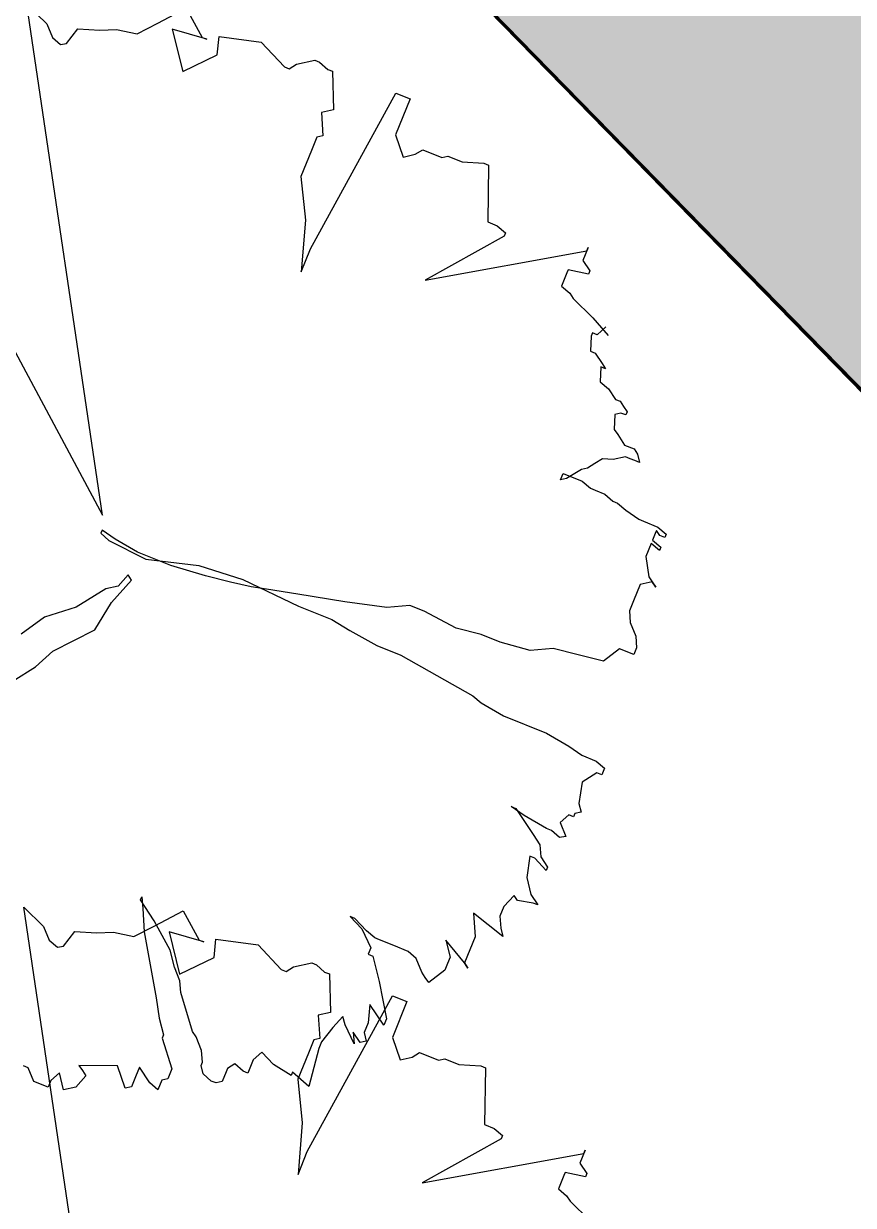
# Model space of a CAD drawing. Header units: millimetres. Extents: x 111 to 1506, y 14 to 566.
# Drawn here: x 240.137 to 241.536, y 169.252 to 171.244 of the extents above; entities that cross this region are included whole.
import ezdxf

# ---------------------------------------------------------------- set-up
doc = ezdxf.new("R2010")
doc.units = ezdxf.units.MM
doc.linetypes.add('ACAD_ISO04W100', pattern=[30, 24, -3, 0, -3])
doc.layers.add('fer', color=8, linetype='Continuous')
doc.layers.add('G', color=254, linetype='Continuous', lineweight=5)

# ---------------------------------------------------------------- blocks, each defined once
blk = doc.blocks.new('tr')
at = {"layer": 'fer', "color": 97}
for p, q in [((1378.7648, 206.7174), (1378.7707, 206.7347)), ((1378.7648, 206.7174), (1378.7707, 206.7347)), ((1378.7707, 206.7347), (1378.7827, 206.7347)), ((1378.7707, 206.7347), (1378.7707, 206.7347)), ((1378.7707, 206.7347), (1378.7827, 206.7347)), ((1378.7707, 206.7347), (1378.7707, 206.7347)), ((1378.7827, 206.7347), (1378.7827, 206.7261)), ((1378.7827, 206.7347), (1378.7827, 206.7261)), ((1378.7827, 206.7261), (1378.8065, 206.7087)), ((1378.7827, 206.7261), (1378.7827, 206.7261)), ((1378.7827, 206.7261), (1378.8065, 206.7087)), ((1378.7827, 206.7261), (1378.7827, 206.7261)), ((1378.8422, 206.7174), (1378.8541, 206.7261)), ((1378.8422, 206.7174), (1378.8541, 206.7261)), ((1378.8541, 206.7261), (1378.86, 206.7174)), ((1378.8541, 206.7261), (1378.8541, 206.7261)), ((1378.8541, 206.7261), (1378.86, 206.7174)), ((1378.8541, 206.7261), (1378.8541, 206.7261)), ((1378.5446, 206.7001), (1378.5625, 206.7087)), ((1378.5446, 206.7001), (1378.5625, 206.7087)), ((1378.5625, 206.7087), (1378.5744, 206.7087)), ((1378.5625, 206.7087), (1378.5625, 206.7087)), ((1378.5625, 206.7087), (1378.5744, 206.7087)), ((1378.5625, 206.7087), (1378.5625, 206.7087)), ((1378.5744, 206.7087), (1378.5744, 206.6827)), ((1378.5744, 206.7087), (1378.5744, 206.7087)), ((1378.5744, 206.7087), (1378.5744, 206.6827)), ((1378.5744, 206.7087), (1378.5744, 206.7087)), ((1378.7648, 206.6914), (1378.7648, 206.7174)), ((1378.7648, 206.6914), (1378.7648, 206.7174)), ((1378.8065, 206.7087), (1378.8422, 206.7174)), ((1378.8065, 206.7087), (1378.8422, 206.7174)), ((1378.86, 206.7174), (1378.866, 206.7174)), ((1378.86, 206.7174), (1378.866, 206.7174)), ((1378.866, 206.7174), (1378.866, 206.7087)), ((1378.866, 206.7174), (1378.866, 206.7087)), ((1378.866, 206.7087), (1378.8838, 206.7001)), ((1378.866, 206.7087), (1378.8838, 206.7001)), ((1378.8838, 206.7001), (1378.9017, 206.7174)), ((1378.8838, 206.7001), (1378.9017, 206.7174)), ((1378.9017, 206.7174), (1378.9076, 206.7087)), ((1378.9017, 206.7174), (1378.9076, 206.7087)), ((1378.9076, 206.7087), (1378.9017, 206.6914)), ((1378.9076, 206.7087), (1378.9017, 206.6914)), ((1378.9493, 206.6914), (1378.9612, 206.7087)), ((1378.9493, 206.6914), (1378.9612, 206.7087)), ((1378.9671, 206.7087), (1378.9552, 206.6827)), ((1378.9671, 206.7087), (1378.9552, 206.6827)), ((1378.9612, 206.7087), (1378.9671, 206.7087)), ((1378.9612, 206.7087), (1378.9671, 206.7087)), ((1379.0147, 206.7001), (1379.0266, 206.7174)), ((1379.0147, 206.7001), (1379.0266, 206.7174)), ((1379.0266, 206.7174), (1379.0266, 206.7087)), ((1379.0266, 206.7174), (1379.0266, 206.7087)), ((1379.0266, 206.7087), (1379.0326, 206.6827)), ((1379.0266, 206.7087), (1379.0326, 206.6827)), ((1378.3601, 206.6654), (1378.3661, 206.6827)), ((1378.3601, 206.6654), (1378.3661, 206.6827)), ((1378.3661, 206.6827), (1378.372, 206.6827)), ((1378.3661, 206.6827), (1378.372, 206.6827)), ((1378.372, 206.6827), (1378.372, 206.6741)), ((1378.372, 206.6827), (1378.372, 206.6741)), ((1378.3839, 206.6654), (1378.3899, 206.6827)), ((1378.3839, 206.6654), (1378.3899, 206.6827)), ((1378.3958, 206.6827), (1378.3899, 206.6654)), ((1378.3899, 206.6827), (1378.3958, 206.6827)), ((1378.3958, 206.6827), (1378.3899, 206.6654)), ((1378.3899, 206.6827), (1378.3958, 206.6827)), ((1378.4137, 206.6654), (1378.4434, 206.6827)), ((1378.4137, 206.6654), (1378.4434, 206.6827)), ((1378.4434, 206.6827), (1378.4494, 206.6914)), ((1378.4434, 206.6827), (1378.4494, 206.6914)), ((1378.4553, 206.7001), (1378.4494, 206.6914)), ((1378.4494, 206.6914), (1378.4553, 206.7001)), ((1378.4553, 206.7001), (1378.4494, 206.6914)), ((1378.4494, 206.6914), (1378.4553, 206.7001)), ((1378.4494, 206.6914), (1378.4613, 206.6741)), ((1378.4494, 206.6914), (1378.4613, 206.6741)), ((1378.5089, 206.6741), (1378.5268, 206.6827)), ((1378.5089, 206.6741), (1378.5268, 206.6827)), ((1378.5268, 206.6827), (1378.5446, 206.7001)), ((1378.5268, 206.6827), (1378.5446, 206.7001)), ((1378.5446, 206.7001), (1378.5446, 206.7001)), ((1378.5446, 206.7001), (1378.5446, 206.7001)), ((1378.5744, 206.6827), (1378.6041, 206.6654)), ((1378.5744, 206.6827), (1378.6041, 206.6654)), ((1378.7588, 206.6654), (1378.7648, 206.6914)), ((1378.7588, 206.6654), (1378.7648, 206.6914)), ((1378.9017, 206.6827), (1378.8957, 206.6394)), ((1378.9017, 206.6827), (1378.8957, 206.6394)), ((1378.9017, 206.6914), (1378.9017, 206.6827)), ((1378.9017, 206.6914), (1378.9017, 206.6827)), ((1378.9195, 206.6654), (1378.9314, 206.6827)), ((1378.9195, 206.6654), (1378.9314, 206.6827)), ((1378.9314, 206.6827), (1378.9493, 206.6914)), ((1378.9314, 206.6827), (1378.9493, 206.6914)), ((1378.9552, 206.6741), (1378.9909, 206.6827)), ((1378.9552, 206.6827), (1378.9552, 206.6741)), ((1378.9552, 206.6741), (1378.9909, 206.6827)), ((1378.9552, 206.6827), (1378.9552, 206.6741)), ((1378.9909, 206.6827), (1379.0147, 206.7001)), ((1378.9909, 206.6827), (1379.0147, 206.7001)), ((1379.0326, 206.6827), (1379.0266, 206.6741)), ((1379.0326, 206.6827), (1379.0266, 206.6741)), ((1379.0981, 206.6827), (1379.0802, 206.6221)), ((1379.0981, 206.6827), (1379.0802, 206.6221)), ((1379.0862, 206.6741), (1379.0981, 206.6827)), ((1379.0862, 206.6741), (1379.0981, 206.6827)), ((1378.3601, 206.6394), (1378.3601, 206.6654)), ((1378.3601, 206.6394), (1378.3601, 206.6654)), ((1378.372, 206.6741), (1378.3661, 206.6654)), ((1378.372, 206.6741), (1378.3661, 206.6654)), ((1378.3661, 206.6654), (1378.372, 206.6654)), ((1378.3661, 206.6654), (1378.372, 206.6654)), ((1378.372, 206.6654), (1378.3839, 206.6654)), ((1378.372, 206.6654), (1378.3839, 206.6654)), ((1378.3899, 206.6654), (1378.4137, 206.6654)), ((1378.3899, 206.6654), (1378.4137, 206.6654)), ((1378.4613, 206.6741), (1378.491, 206.6741)), ((1378.4613, 206.6741), (1378.491, 206.6741)), ((1378.491, 206.6741), (1378.5089, 206.6741)), ((1378.491, 206.6741), (1378.5089, 206.6741)), ((1378.6041, 206.6654), (1378.6101, 206.6221)), ((1378.6041, 206.6654), (1378.6101, 206.6221)), ((1378.7529, 206.6221), (1378.7588, 206.6654)), ((1378.7529, 206.6221), (1378.7588, 206.6654)), ((1378.8898, 206.6221), (1378.9195, 206.6654)), ((1378.8898, 206.6221), (1378.9195, 206.6654)), ((1379.0266, 206.6741), (1379.0505, 206.6654)), ((1379.0266, 206.6741), (1379.0505, 206.6654)), ((1379.0505, 206.6654), (1379.0683, 206.6654)), ((1379.0505, 206.6654), (1379.0683, 206.6654)), ((1379.0683, 206.6654), (1379.0862, 206.6741)), ((1379.0683, 206.6654), (1379.0862, 206.6741)), ((1379.1695, 206.6481), (1379.1635, 206.6394)), ((1379.1635, 206.6394), (1379.1695, 206.6481)), ((1379.1695, 206.6481), (1379.1635, 206.6394)), ((1379.1635, 206.6394), (1379.1695, 206.6481)), ((1378.3542, 206.6047), (1378.3601, 206.6307)), ((1378.3542, 206.6047), (1378.3601, 206.6307)), ((1378.3601, 206.6307), (1378.3601, 206.6394)), ((1378.3601, 206.6307), (1378.3601, 206.6394)), ((1378.6101, 206.6221), (1378.616, 206.5788)), ((1378.6101, 206.6221), (1378.616, 206.5788)), ((1378.7529, 206.5441), (1378.7529, 206.6221)), ((1378.7529, 206.5441), (1378.7529, 206.6221)), ((1378.8957, 206.6394), (1378.8898, 206.6134)), ((1378.8957, 206.6394), (1378.8898, 206.6134)), ((1378.8898, 206.6134), (1378.8898, 206.6221)), ((1378.8898, 206.6134), (1378.8898, 206.6221)), ((1379.0802, 206.6221), (1379.1159, 206.6394)), ((1379.0802, 206.6221), (1379.1159, 206.6394)), ((1379.1159, 206.6394), (1379.1635, 206.6394)), ((1379.1159, 206.6394), (1379.1635, 206.6394)), ((1379.1635, 206.6394), (1379.1397, 206.5961)), ((1379.1635, 206.6394), (1379.1397, 206.5961)), ((1378.3482, 206.5874), (1378.3542, 206.6047)), ((1378.3482, 206.5874), (1378.3542, 206.6047)), ((1379.1397, 206.5961), (1379.1635, 206.6134)), ((1379.1397, 206.5961), (1379.1635, 206.6134)), ((1379.1635, 206.6134), (1379.1754, 206.6134)), ((1379.1635, 206.6134), (1379.1754, 206.6134)), ((1379.1754, 206.6134), (1379.1873, 206.6134)), ((1379.1754, 206.6134), (1379.1873, 206.6134)), ((1379.1873, 206.6134), (1379.2171, 206.5961)), ((1379.1873, 206.6134), (1379.2171, 206.5961)), ((1378.253, 206.5788), (1378.259, 206.5874)), ((1378.253, 206.5788), (1378.259, 206.5874)), ((1378.259, 206.5874), (1378.2709, 206.5961)), ((1378.259, 206.5874), (1378.2709, 206.5961)), ((1378.259, 206.5874), (1378.259, 206.5874)), ((1378.259, 206.5874), (1378.259, 206.5874)), ((1378.2709, 206.5961), (1378.2709, 206.5874)), ((1378.2709, 206.5961), (1378.2709, 206.5874)), ((1378.2709, 206.5874), (1378.2709, 206.5788)), ((1378.2709, 206.5874), (1378.2709, 206.5788)), ((1378.3482, 206.5788), (1378.3482, 206.5874)), ((1378.3482, 206.5788), (1378.3482, 206.5874)), ((1379.2111, 206.5874), (1379.2052, 206.5788)), ((1379.2111, 206.5874), (1379.2052, 206.5788)), ((1379.2171, 206.5961), (1379.2111, 206.5874)), ((1379.2171, 206.5961), (1379.2111, 206.5874)), ((1378.253, 206.5614), (1378.253, 206.5788)), ((1378.253, 206.5614), (1378.253, 206.5788)), ((1378.2709, 206.5788), (1378.2709, 206.5701)), ((1378.2709, 206.5788), (1378.2709, 206.5788)), ((1378.2709, 206.5788), (1378.2709, 206.5701)), ((1378.2709, 206.5788), (1378.2709, 206.5788)), ((1378.2709, 206.5701), (1378.2828, 206.5528)), ((1378.2709, 206.5701), (1378.2828, 206.5528)), ((1378.3423, 206.5614), (1378.3482, 206.5788)), ((1378.3423, 206.5614), (1378.3482, 206.5788)), ((1378.616, 206.5788), (1378.6339, 206.5441)), ((1378.616, 206.5788), (1378.6339, 206.5441)), ((1379.2052, 206.5788), (1379.1873, 206.5614)), ((1379.2052, 206.5788), (1379.1873, 206.5614)), ((1378.1935, 206.5354), (1378.1994, 206.5441)), ((1378.1935, 206.5354), (1378.1994, 206.5441)), ((1378.1994, 206.5441), (1378.2054, 206.5441)), ((1378.1994, 206.5441), (1378.2054, 206.5441)), ((1378.2054, 206.5441), (1378.2054, 206.5354)), ((1378.2054, 206.5441), (1378.2054, 206.5441)), ((1378.2054, 206.5441), (1378.2054, 206.5354)), ((1378.2054, 206.5441), (1378.2054, 206.5441)), ((1378.2351, 206.5354), (1378.2411, 206.5441)), ((1378.2351, 206.5354), (1378.2411, 206.5441)), ((1378.2411, 206.5441), (1378.2471, 206.5528)), ((1378.2411, 206.5441), (1378.2471, 206.5528)), ((1378.2471, 206.5528), (1378.253, 206.5614)), ((1378.2471, 206.5528), (1378.253, 206.5614)), ((1378.2828, 206.5528), (1378.2887, 206.5354)), ((1378.2828, 206.5528), (1378.2887, 206.5354)), ((1378.3423, 206.5441), (1378.3423, 206.5614)), ((1378.3423, 206.5441), (1378.3423, 206.5614)), ((1378.3423, 206.5441), (1378.3423, 206.5441)), ((1378.3423, 206.5354), (1378.3423, 206.5441)), ((1378.3423, 206.5441), (1378.3423, 206.5441)), ((1378.3423, 206.5354), (1378.3423, 206.5441)), ((1378.6339, 206.5441), (1378.6398, 206.4921)), ((1378.6339, 206.5441), (1378.6398, 206.4921)), ((1378.7469, 206.5008), (1378.7529, 206.5441)), ((1378.7469, 206.5008), (1378.7529, 206.5441)), ((1379.1873, 206.5614), (1379.1814, 206.5441)), ((1379.1873, 206.5614), (1379.1814, 206.5441)), ((1379.1814, 206.5441), (1379.1814, 206.5181)), ((1379.1814, 206.5441), (1379.1814, 206.5181)), ((1379.2468, 206.5181), (1379.3004, 206.5528)), ((1379.2468, 206.5181), (1379.3004, 206.5528)), ((1379.3123, 206.5528), (1379.2885, 206.5181)), ((1379.3123, 206.5528), (1379.2885, 206.5181)), ((1379.3004, 206.5528), (1379.3123, 206.5528)), ((1379.3004, 206.5528), (1379.3123, 206.5528)), ((1379.3123, 206.5528), (1379.3123, 206.5528)), ((1379.3123, 206.5528), (1379.3123, 206.5528)), ((1378.1875, 206.5268), (1378.1935, 206.5354)), ((1378.1875, 206.5268), (1378.1935, 206.5354)), ((1378.1875, 206.5181), (1378.1875, 206.5268)), ((1378.1875, 206.5181), (1378.1875, 206.5268)), ((1378.2054, 206.5354), (1378.2113, 206.5268)), ((1378.2054, 206.5354), (1378.2054, 206.5354)), ((1378.2054, 206.5354), (1378.2113, 206.5268)), ((1378.2054, 206.5354), (1378.2054, 206.5354)), ((1378.2113, 206.5268), (1378.2351, 206.5354)), ((1378.2113, 206.5268), (1378.2351, 206.5354)), ((1378.2351, 206.5354), (1378.2351, 206.5354)), ((1378.2351, 206.5354), (1378.2351, 206.5354)), ((1378.2887, 206.5354), (1378.3006, 206.5268)), ((1378.2887, 206.5354), (1378.3006, 206.5268)), ((1378.3006, 206.5268), (1378.3125, 206.5181)), ((1378.3006, 206.5268), (1378.3125, 206.5181)), ((1378.3363, 206.5181), (1378.3423, 206.5354)), ((1378.3363, 206.5181), (1378.3423, 206.5354)), ((1379.2885, 206.5181), (1379.3182, 206.5268)), ((1379.2885, 206.5181), (1379.3182, 206.5268)), ((1379.3182, 206.5268), (1379.3361, 206.5268)), ((1379.3182, 206.5268), (1379.3361, 206.5268)), ((1379.3361, 206.5268), (1379.348, 206.5354)), ((1379.3361, 206.5268), (1379.348, 206.5354)), ((1379.354, 206.5268), (1379.3421, 206.5094)), ((1379.354, 206.5268), (1379.3421, 206.5094)), ((1379.348, 206.5354), (1379.354, 206.5268)), ((1379.348, 206.5354), (1379.354, 206.5268)), ((1378.1756, 206.5008), (1378.1875, 206.5181)), ((1378.1756, 206.5008), (1378.1875, 206.5181)), ((1378.3125, 206.5181), (1378.3185, 206.5094)), ((1378.3125, 206.5181), (1378.3185, 206.5094)), ((1378.3185, 206.5094), (1378.3423, 206.4921)), ((1378.3185, 206.5094), (1378.3423, 206.4921)), ((1378.3363, 206.4834), (1378.3363, 206.5181)), ((1378.3363, 206.4834), (1378.3363, 206.5181)), ((1379.1814, 206.5181), (1379.1814, 206.4921)), ((1379.1814, 206.5181), (1379.1814, 206.4921)), ((1379.2111, 206.4921), (1379.2468, 206.5181)), ((1379.2111, 206.4921), (1379.2468, 206.5181)), ((1379.2468, 206.5181), (1379.2468, 206.5181)), ((1379.2468, 206.5181), (1379.2468, 206.5181)), ((1379.2885, 206.5181), (1379.2885, 206.5181)), ((1379.2885, 206.5181), (1379.2885, 206.5181)), ((1379.3599, 206.5181), (1379.3361, 206.4921)), ((1379.3599, 206.5181), (1379.3361, 206.4921)), ((1379.3421, 206.5094), (1379.3599, 206.5181)), ((1379.3421, 206.5094), (1379.3599, 206.5181)), ((1378.1399, 206.4748), (1378.1459, 206.4834)), ((1378.1399, 206.4748), (1378.1459, 206.4834)), ((1378.1459, 206.4748), (1378.1697, 206.4834)), ((1378.1459, 206.4834), (1378.1459, 206.4748)), ((1378.1459, 206.4748), (1378.1697, 206.4834)), ((1378.1459, 206.4834), (1378.1459, 206.4748)), ((1378.1697, 206.4834), (1378.1756, 206.5008)), ((1378.1697, 206.4834), (1378.1756, 206.5008)), ((1378.3363, 206.4834), (1378.3363, 206.4834)), ((1378.3482, 206.4834), (1378.3363, 206.4834)), ((1378.3363, 206.4834), (1378.3363, 206.4834)), ((1378.3482, 206.4834), (1378.3363, 206.4834)), ((1378.3423, 206.4921), (1378.3482, 206.4834)), ((1378.3423, 206.4921), (1378.3482, 206.4834)), ((1378.6398, 206.4921), (1378.6398, 206.4574)), ((1378.6398, 206.4921), (1378.6398, 206.4574)), ((1378.7231, 206.3448), (1378.741, 206.4834)), ((1378.7231, 206.3448), (1378.741, 206.4834)), ((1378.741, 206.4834), (1378.7469, 206.5008)), ((1378.741, 206.4834), (1378.7469, 206.5008)), ((1379.1754, 206.4574), (1379.1992, 206.4834)), ((1379.1814, 206.4834), (1379.1754, 206.4661)), ((1379.1754, 206.4574), (1379.1992, 206.4834)), ((1379.1814, 206.4834), (1379.1754, 206.4661)), ((1379.1814, 206.4921), (1379.1814, 206.4834)), ((1379.1814, 206.4921), (1379.1814, 206.4834)), ((1379.1992, 206.4834), (1379.2111, 206.4834)), ((1379.1992, 206.4834), (1379.2111, 206.4834)), ((1379.2111, 206.4834), (1379.2111, 206.4921)), ((1379.2111, 206.4834), (1379.2111, 206.4921)), ((1379.3361, 206.4921), (1379.3242, 206.4834)), ((1379.3361, 206.4921), (1379.3242, 206.4834)), ((1379.3242, 206.4834), (1379.348, 206.4748)), ((1379.3242, 206.4834), (1379.348, 206.4748)), ((1378.0745, 206.4314), (1378.0923, 206.4661)), ((1378.0745, 206.4314), (1378.0923, 206.4661)), ((1378.128, 206.4574), (1378.1399, 206.4748)), ((1378.128, 206.4574), (1378.1399, 206.4748)), ((1378.1399, 206.4748), (1378.1399, 206.4748)), ((1378.1399, 206.4748), (1378.1399, 206.4748)), ((1379.1754, 206.4661), (1379.1635, 206.4401)), ((1379.1754, 206.4661), (1379.1635, 206.4401)), ((1379.1754, 206.4661), (1379.1754, 206.4661)), ((1379.1754, 206.4661), (1379.1754, 206.4661)), ((1379.348, 206.4748), (1379.3778, 206.4661)), ((1379.348, 206.4748), (1379.3778, 206.4661)), ((1379.3778, 206.4661), (1379.3897, 206.4661)), ((1379.3778, 206.4661), (1379.3897, 206.4661)), ((1379.3897, 206.4661), (1379.4551, 206.4748)), ((1379.3897, 206.4661), (1379.4551, 206.4748)), ((1379.4551, 206.4748), (1379.4432, 206.4401)), ((1379.4551, 206.4748), (1379.4432, 206.4401)), ((1379.4551, 206.4748), (1379.4551, 206.4748)), ((1379.4551, 206.4748), (1379.4551, 206.4748)), ((1378.0804, 206.4574), (1378.0983, 206.4488)), ((1378.0804, 206.4574), (1378.0983, 206.4488)), ((1378.0983, 206.4488), (1378.0983, 206.4401)), ((1378.0983, 206.4488), (1378.0983, 206.4488)), ((1378.0983, 206.4488), (1378.0983, 206.4401)), ((1378.0983, 206.4488), (1378.0983, 206.4488)), ((1378.1042, 206.4401), (1378.128, 206.4488)), ((1378.1042, 206.4401), (1378.128, 206.4488)), ((1378.128, 206.4574), (1378.128, 206.4574)), ((1378.128, 206.4574), (1378.128, 206.4574)), ((1378.128, 206.4574), (1378.128, 206.4574)), ((1378.128, 206.4488), (1378.128, 206.4574)), ((1378.128, 206.4574), (1378.128, 206.4574)), ((1378.128, 206.4574), (1378.128, 206.4574)), ((1378.128, 206.4574), (1378.128, 206.4574)), ((1378.128, 206.4488), (1378.128, 206.4574)), ((1378.6398, 206.4574), (1378.6458, 206.4141)), ((1378.6398, 206.4574), (1378.6458, 206.4141)), ((1379.1635, 206.4314), (1379.1754, 206.4574)), ((1379.1635, 206.4314), (1379.1754, 206.4574)), ((1378.0566, 206.3881), (1378.0745, 206.4314)), ((1378.0566, 206.3881), (1378.0745, 206.4314)), ((1378.0983, 206.4401), (1378.1042, 206.4401)), ((1378.0983, 206.4401), (1378.0983, 206.4401)), ((1378.0983, 206.4401), (1378.1042, 206.4401)), ((1378.0983, 206.4401), (1378.0983, 206.4401)), ((1379.1635, 206.4401), (1379.1635, 206.4314)), ((1379.1635, 206.4401), (1379.1635, 206.4314)), ((1379.4492, 206.4401), (1379.4432, 206.4054)), ((1379.4432, 206.4401), (1379.4492, 206.4401)), ((1379.4492, 206.4401), (1379.4432, 206.4054)), ((1379.4432, 206.4401), (1379.4492, 206.4401)), ((1378.6458, 206.4141), (1378.6398, 206.3534)), ((1378.6458, 206.4141), (1378.6398, 206.3534)), ((1379.4432, 206.4054), (1379.4313, 206.3794)), ((1379.4432, 206.4054), (1379.4313, 206.3794)), ((1379.4432, 206.4054), (1379.4432, 206.4054)), ((1379.4432, 206.4054), (1379.4432, 206.4054)), ((1377.9912, 206.3794), (1378.0031, 206.3968)), ((1377.9912, 206.3794), (1378.0031, 206.3968)), ((1378.0031, 206.3968), (1378.009, 206.3968)), ((1378.0031, 206.3968), (1378.009, 206.3968)), ((1378.009, 206.3968), (1378.015, 206.3621)), ((1378.009, 206.3968), (1378.015, 206.3621)), ((1378.0507, 206.3794), (1378.0566, 206.3881)), ((1378.0507, 206.3794), (1378.0566, 206.3881)), ((1378.0566, 206.3881), (1378.0566, 206.3881)), ((1378.0566, 206.3881), (1378.0566, 206.3881)), ((1377.9674, 206.3794), (1377.9912, 206.3794)), ((1377.9733, 206.3794), (1377.9674, 206.3794)), ((1377.9674, 206.3794), (1377.9912, 206.3794)), ((1377.9733, 206.3794), (1377.9674, 206.3794)), ((1378.1221, 206.1455), (1377.9733, 206.3794)), ((1378.1221, 206.1455), (1377.9733, 206.3794)), ((1378.0447, 206.3621), (1378.0507, 206.3794)), ((1378.0447, 206.3621), (1378.0507, 206.3794)), ((1379.4313, 206.3794), (1379.4492, 206.3708)), ((1379.4313, 206.3794), (1379.4313, 206.3794)), ((1379.4313, 206.3794), (1379.4492, 206.3708)), ((1379.4313, 206.3794), (1379.4313, 206.3794)), ((1379.4492, 206.3708), (1379.4611, 206.3708)), ((1379.4492, 206.3708), (1379.4611, 206.3708)), ((1379.4611, 206.3708), (1379.473, 206.3708)), ((1379.4611, 206.3708), (1379.473, 206.3708)), ((1379.473, 206.3708), (1379.473, 206.3621)), ((1379.473, 206.3708), (1379.473, 206.3621)), ((1378.015, 206.3621), (1378.0209, 206.3621)), ((1378.015, 206.3621), (1378.0209, 206.3621)), ((1378.0209, 206.3621), (1378.0447, 206.3621)), ((1378.0209, 206.3621), (1378.0447, 206.3621)), ((1378.6398, 206.3534), (1378.6398, 206.3274)), ((1378.6398, 206.3534), (1378.6398, 206.3274)), ((1378.7231, 206.3014), (1378.7231, 206.3448)), ((1378.7231, 206.3014), (1378.7231, 206.3448)), ((1379.473, 206.3621), (1379.467, 206.3448)), ((1379.473, 206.3621), (1379.467, 206.3448)), ((1379.467, 206.3448), (1379.4789, 206.3361)), ((1379.467, 206.3448), (1379.467, 206.3448)), ((1379.467, 206.3448), (1379.4789, 206.3361)), ((1379.467, 206.3448), (1379.467, 206.3448)), ((1378.6398, 206.3274), (1378.6577, 206.2928)), ((1378.6398, 206.3274), (1378.6577, 206.2928)), ((1379.4789, 206.3361), (1379.4849, 206.3361)), ((1379.4789, 206.3361), (1379.4849, 206.3361)), ((1379.4849, 206.3361), (1379.5027, 206.3361)), ((1379.4849, 206.3361), (1379.5027, 206.3361)), ((1379.5027, 206.3361), (1379.5087, 206.3274)), ((1379.5027, 206.3361), (1379.5087, 206.3274)), ((1379.5087, 206.3274), (1379.5087, 206.3188)), ((1379.5087, 206.3274), (1379.5087, 206.3188)), ((1379.5087, 206.3188), (1379.5027, 206.3014)), ((1379.5087, 206.3188), (1379.5027, 206.3014)), ((1378.6577, 206.2928), (1378.6755, 206.2235)), ((1378.6577, 206.2928), (1378.6755, 206.2235)), ((1378.7172, 206.2495), (1378.7231, 206.3014)), ((1378.7172, 206.2495), (1378.7231, 206.3014)), ((1379.467, 206.2841), (1379.4492, 206.2668)), ((1379.467, 206.2841), (1379.4492, 206.2668)), ((1379.4849, 206.2928), (1379.467, 206.2841)), ((1379.4849, 206.2928), (1379.467, 206.2841)), ((1379.4908, 206.2928), (1379.4849, 206.2928)), ((1379.4908, 206.2928), (1379.4849, 206.2928)), ((1379.5027, 206.3014), (1379.4908, 206.2928)), ((1379.5027, 206.3014), (1379.4908, 206.2928)), ((1379.4492, 206.2668), (1379.4432, 206.2581)), ((1379.4492, 206.2668), (1379.4432, 206.2581)), ((1378.7112, 206.2148), (1378.7172, 206.2495)), ((1378.7112, 206.2148), (1378.7172, 206.2495)), ((1379.4432, 206.2581), (1379.3897, 206.2148)), ((1379.4432, 206.2581), (1379.3897, 206.2148)), ((1379.473, 206.2148), (1379.5146, 206.2495)), ((1379.473, 206.2148), (1379.5146, 206.2495)), ((1379.5146, 206.2495), (1379.5325, 206.2495)), ((1379.5146, 206.2495), (1379.5325, 206.2495)), ((1379.5325, 206.2495), (1379.5384, 206.2408)), ((1379.5325, 206.2495), (1379.5384, 206.2408)), ((1377.9912, 206.2235), (1377.9971, 206.2408)), ((1377.9912, 206.2235), (1377.9971, 206.2408)), ((1377.9912, 206.2061), (1377.9912, 206.2235)), ((1377.9912, 206.2061), (1377.9912, 206.2235)), ((1377.9971, 206.2408), (1378.0031, 206.2408)), ((1377.9971, 206.2408), (1378.0031, 206.2408)), ((1378.0031, 206.2408), (1378.1221, 206.1455)), ((1378.0031, 206.2408), (1378.1221, 206.1455)), ((1378.6755, 206.2235), (1378.6934, 206.1455)), ((1378.6755, 206.2235), (1378.6934, 206.1455)), ((1379.5503, 206.2235), (1379.5325, 206.1975)), ((1379.5503, 206.2235), (1379.5325, 206.1975)), ((1379.5384, 206.2408), (1379.5563, 206.2408)), ((1379.5384, 206.2408), (1379.5563, 206.2408)), ((1379.5563, 206.2408), (1379.5503, 206.2235)), ((1379.5563, 206.2408), (1379.5503, 206.2235)), ((1377.9019, 206.1715), (1377.9912, 206.2061)), ((1377.9019, 206.1715), (1377.9912, 206.2061)), ((1378.7112, 206.1541), (1378.7112, 206.2148)), ((1378.7112, 206.1541), (1378.7112, 206.2148)), ((1379.3718, 206.2061), (1379.354, 206.1888)), ((1379.3718, 206.2061), (1379.354, 206.1888)), ((1379.3897, 206.2148), (1379.3718, 206.2061)), ((1379.3897, 206.2148), (1379.3718, 206.2061)), ((1379.4432, 206.1975), (1379.467, 206.2148)), ((1379.4432, 206.1975), (1379.467, 206.2148)), ((1379.467, 206.2148), (1379.473, 206.2148)), ((1379.467, 206.2148), (1379.473, 206.2148)), ((1379.354, 206.1888), (1379.3302, 206.1715)), ((1379.354, 206.1888), (1379.3302, 206.1715)), ((1379.4135, 206.1801), (1379.4432, 206.1975)), ((1379.4135, 206.1801), (1379.4432, 206.1975)), ((1379.5325, 206.1975), (1379.5503, 206.1975)), ((1379.5325, 206.1975), (1379.5503, 206.1975)), ((1379.5741, 206.1888), (1379.5444, 206.1628)), ((1379.5741, 206.1888), (1379.5444, 206.1628)), ((1379.5503, 206.1975), (1379.5682, 206.1975)), ((1379.5503, 206.1975), (1379.5682, 206.1975)), ((1379.5682, 206.1975), (1379.5741, 206.1888)), ((1379.5682, 206.1975), (1379.5741, 206.1888)), ((1377.9019, 206.1628), (1377.9019, 206.1715)), ((1377.9019, 206.1628), (1377.9019, 206.1715)), ((1379.3302, 206.1715), (1379.2944, 206.1281)), ((1379.3302, 206.1715), (1379.2944, 206.1281)), ((1379.3182, 206.1195), (1379.4135, 206.1801)), ((1379.3182, 206.1195), (1379.4135, 206.1801)), ((1377.9138, 206.1281), (1377.9019, 206.1628)), ((1377.9138, 206.1281), (1377.9019, 206.1628)), ((1378.6934, 206.1455), (1378.7053, 206.0935)), ((1378.6934, 206.1455), (1378.7053, 206.0935)), ((1378.7053, 206.0501), (1378.7112, 206.1541)), ((1378.7053, 206.0501), (1378.7112, 206.1541)), ((1379.5444, 206.1628), (1379.5682, 206.1021)), ((1379.5444, 206.1628), (1379.5682, 206.1021)), ((1377.9138, 206.1021), (1377.9138, 206.1281)), ((1377.9138, 206.1021), (1377.9138, 206.1281)), ((1379.2944, 206.1281), (1379.2706, 206.0935)), ((1379.2944, 206.1281), (1379.2706, 206.0935)), ((1379.2825, 206.1021), (1379.3182, 206.1195)), ((1379.2825, 206.1021), (1379.3182, 206.1195)), ((1379.5682, 206.1021), (1379.5741, 206.1108)), ((1379.5682, 206.1021), (1379.5741, 206.1108)), ((1379.5741, 206.1108), (1379.5801, 206.1195)), ((1379.5741, 206.1108), (1379.5801, 206.1195)), ((1379.5801, 206.1195), (1379.6039, 206.1108)), ((1379.5801, 206.1195), (1379.6039, 206.1108)), ((1379.6039, 206.1108), (1379.6158, 206.0935)), ((1379.6039, 206.1108), (1379.6158, 206.0935)), ((1377.9197, 206.0935), (1377.9138, 206.1021)), ((1377.9197, 206.0935), (1377.9138, 206.1021)), ((1377.9197, 206.0588), (1377.9197, 206.0935)), ((1377.9197, 206.0588), (1377.9197, 206.0935)), ((1378.7053, 206.0935), (1378.7112, 206.0675)), ((1378.7053, 206.0935), (1378.7112, 206.0675)), ((1379.2647, 206.0935), (1379.2825, 206.1021)), ((1379.2647, 206.0935), (1379.2825, 206.1021)), ((1379.2706, 206.0935), (1379.2647, 206.0935)), ((1379.2706, 206.0935), (1379.2647, 206.0935)), ((1379.6158, 206.0935), (1379.592, 206.0761)), ((1379.6158, 206.0935), (1379.592, 206.0761)), ((1378.7112, 206.0675), (1378.7172, 206.0328)), ((1378.7112, 206.0675), (1378.7172, 206.0328)), ((1379.592, 206.0761), (1379.6099, 206.0675)), ((1379.592, 206.0761), (1379.6099, 206.0675)), ((1379.6099, 206.0675), (1379.6218, 206.0675)), ((1379.6099, 206.0675), (1379.6218, 206.0675)), ((1379.6218, 206.0675), (1379.6218, 206.0415)), ((1379.6218, 206.0675), (1379.6218, 206.0415)), ((1377.9316, 206.0501), (1377.9197, 206.0588)), ((1377.9316, 206.0501), (1377.9197, 206.0588)), ((1377.9435, 206.0328), (1377.9316, 206.0501)), ((1377.9435, 206.0328), (1377.9316, 206.0501)), ((1378.7112, 205.9722), (1378.7053, 206.0501)), ((1378.7112, 205.9722), (1378.7053, 206.0501)), ((1377.9138, 206.0068), (1377.9435, 206.0328)), ((1377.9138, 206.0068), (1377.9435, 206.0328)), ((1378.7172, 206.0328), (1378.7231, 205.9895)), ((1378.7172, 206.0328), (1378.7231, 205.9895)), ((1379.6218, 206.0415), (1379.6039, 206.0241)), ((1379.6218, 206.0415), (1379.6039, 206.0241)), ((1379.6039, 206.0241), (1379.6039, 206.0155)), ((1379.6039, 206.0241), (1379.6039, 206.0155)), ((1377.8483, 206.0068), (1377.9138, 206.0068)), ((1377.8483, 206.0068), (1377.9138, 206.0068)), ((1377.8483, 206.0068), (1377.8483, 206.0068)), ((1377.8483, 205.9808), (1377.8483, 206.0068)), ((1377.8483, 206.0068), (1377.8483, 206.0068)), ((1377.8483, 205.9808), (1377.8483, 206.0068)), ((1378.7231, 205.9895), (1378.7291, 205.9288)), ((1378.7231, 205.9895), (1378.7291, 205.9288)), ((1378.1459, 205.9462), (1377.8483, 205.9808)), ((1378.1459, 205.9462), (1377.8483, 205.9808)), ((1377.8483, 205.9808), (1377.8483, 205.9808)), ((1377.8483, 205.9808), (1377.8483, 205.9808)), ((1378.735, 205.8855), (1378.7112, 205.9722)), ((1378.735, 205.8855), (1378.7112, 205.9722)), ((1378.1042, 205.9202), (1378.1875, 205.9462)), ((1378.1042, 205.9202), (1378.1875, 205.9462)), ((1378.1875, 205.9462), (1378.1459, 205.9462)), ((1378.1875, 205.9462), (1378.1459, 205.9462)), ((1378.7291, 205.9288), (1378.7291, 205.8682)), ((1378.7291, 205.9288), (1378.7291, 205.8682)), ((1378.0388, 205.8855), (1378.1042, 205.9202)), ((1378.0388, 205.8855), (1378.1042, 205.9202)), ((1377.8543, 205.8682), (1377.9138, 205.8942)), ((1377.8543, 205.8682), (1377.9138, 205.8942)), ((1377.9138, 205.8942), (1377.9257, 205.8768)), ((1377.9138, 205.8942), (1377.9257, 205.8768)), ((1377.9257, 205.8768), (1377.9614, 205.8942)), ((1377.9257, 205.8768), (1377.9614, 205.8942)), ((1377.9614, 205.8942), (1377.9674, 205.8855)), ((1377.9614, 205.8942), (1377.9674, 205.8855)), ((1377.9674, 205.8855), (1377.9912, 205.8855)), ((1377.9674, 205.8855), (1377.9912, 205.8855)), ((1377.9912, 205.8855), (1378.0388, 205.8855)), ((1377.9912, 205.8855), (1378.0388, 205.8855)), ((1378.7291, 205.8162), (1378.735, 205.8855)), ((1378.7291, 205.8162), (1378.735, 205.8855)), ((1377.8543, 205.8682), (1377.8543, 205.8682)), ((1377.8543, 205.8595), (1377.8543, 205.8682)), ((1377.8543, 205.8682), (1377.8543, 205.8682)), ((1377.8543, 205.8595), (1377.8543, 205.8682)), ((1378.7291, 205.8682), (1378.7231, 205.8248)), ((1378.7291, 205.8682), (1378.7231, 205.8248)), ((1378.7767, 205.8768), (1378.7707, 205.8682)), ((1378.7767, 205.8768), (1378.7707, 205.8682)), ((1378.7707, 205.8682), (1378.7946, 205.8595)), ((1378.7707, 205.8682), (1378.7946, 205.8595)), ((1378.8243, 205.8595), (1378.7767, 205.8768)), ((1378.8243, 205.8595), (1378.7767, 205.8768)), ((1377.8483, 205.8422), (1377.8543, 205.8595)), ((1377.8483, 205.8422), (1377.8543, 205.8595)), ((1378.7946, 205.8595), (1378.8065, 205.8422)), ((1378.7946, 205.8595), (1378.8065, 205.8422)), ((1378.8779, 205.8508), (1378.8243, 205.8595)), ((1378.8779, 205.8508), (1378.8243, 205.8595)), ((1378.9076, 205.8248), (1378.8779, 205.8508)), ((1378.9076, 205.8248), (1378.8779, 205.8508)), ((1377.8483, 205.8335), (1377.8483, 205.8422)), ((1377.8483, 205.8335), (1377.8483, 205.8422)), ((1377.8662, 205.8075), (1377.8483, 205.8335)), ((1377.8662, 205.8075), (1377.8483, 205.8335)), ((1378.7231, 205.8248), (1378.7172, 205.7988)), ((1378.7231, 205.8248), (1378.7172, 205.7988)), ((1378.8065, 205.8422), (1378.8541, 205.8075)), ((1378.8065, 205.8422), (1378.8541, 205.8075)), ((1378.9374, 205.7988), (1378.9076, 205.8248)), ((1378.9374, 205.7988), (1378.9076, 205.8248)), ((1377.8781, 205.7988), (1377.8662, 205.8075)), ((1377.8781, 205.7988), (1377.8662, 205.8075)), ((1378.7231, 205.7988), (1378.7291, 205.8162)), ((1378.7231, 205.7988), (1378.7291, 205.8162)), ((1378.8541, 205.8075), (1378.8898, 205.7642)), ((1378.8541, 205.8075), (1378.8898, 205.7642)), ((1377.8543, 205.7382), (1377.8781, 205.7902)), ((1377.8543, 205.7382), (1377.8781, 205.7902)), ((1377.8781, 205.7902), (1377.8781, 205.7988)), ((1377.8781, 205.7902), (1377.8781, 205.7988)), ((1378.6934, 205.7902), (1377.9435, 205.3482)), ((1378.6934, 205.7902), (1377.9435, 205.3482)), ((1378.3839, 205.4175), (1378.6934, 205.7902)), ((1378.3839, 205.4175), (1378.6934, 205.7902)), ((1378.7172, 205.7988), (1378.7231, 205.7988)), ((1378.7172, 205.7988), (1378.7231, 205.7988)), ((1378.9731, 205.7815), (1378.9374, 205.7988)), ((1378.9731, 205.7815), (1378.9374, 205.7988)), ((1379.0088, 205.7555), (1378.9731, 205.7815)), ((1379.0088, 205.7555), (1378.9731, 205.7815)), ((1378.8898, 205.7642), (1378.9314, 205.7382)), ((1378.8898, 205.7642), (1378.9314, 205.7382)), ((1377.8721, 205.6688), (1377.8543, 205.7382)), ((1377.8721, 205.6688), (1377.8543, 205.7382)), ((1377.9019, 205.6775), (1377.8721, 205.6688)), ((1377.9019, 205.6775), (1377.8721, 205.6688)), ((1377.9495, 205.6342), (1377.9019, 205.6775)), ((1377.9495, 205.6342), (1377.9019, 205.6775)), ((1377.884, 205.6515), (1377.89, 205.5909)), ((1377.884, 205.6515), (1377.884, 205.6515)), ((1377.884, 205.6429), (1377.884, 205.6515)), ((1377.884, 205.6515), (1377.89, 205.5909)), ((1377.884, 205.6515), (1377.884, 205.6515)), ((1377.884, 205.6429), (1377.884, 205.6515)), ((1377.8483, 205.5995), (1377.884, 205.6429)), ((1377.8483, 205.5995), (1377.884, 205.6429)), ((1377.89, 205.5909), (1377.9495, 205.6342)), ((1377.89, 205.5909), (1377.9495, 205.6342)), ((1377.89, 205.5649), (1377.8483, 205.5995)), ((1377.89, 205.5649), (1377.8483, 205.5995)), ((1377.9197, 205.5389), (1377.89, 205.5649)), ((1377.9197, 205.5389), (1377.89, 205.5649)), ((1377.9257, 205.5042), (1377.9197, 205.5389)), ((1377.9257, 205.5042), (1377.9197, 205.5389)), ((1377.9376, 205.4782), (1377.9257, 205.5042)), ((1377.9376, 205.4782), (1377.9257, 205.5042)), ((1377.9495, 205.4435), (1377.9376, 205.4782)), ((1377.9495, 205.4435), (1377.9376, 205.4782)), ((1377.9793, 205.4349), (1377.9495, 205.4435)), ((1377.9793, 205.4349), (1377.9495, 205.4435)), ((1377.9852, 205.4262), (1377.9793, 205.4349)), ((1377.9852, 205.4262), (1377.9793, 205.4349)), ((1377.9793, 205.4089), (1377.9852, 205.4262)), ((1377.9793, 205.4089), (1377.9852, 205.4262)), ((1377.9614, 205.3915), (1377.9793, 205.4089)), ((1377.9614, 205.3915), (1377.9793, 205.4089)), ((1377.9435, 205.3482), (1377.9614, 205.3915)), ((1377.9435, 205.3482), (1377.9614, 205.3915)), ((1377.9435, 205.3482), (1377.9435, 205.3482)), ((1377.9435, 205.3482), (1377.9435, 205.3482))]:
    blk.add_line(p, q, dxfattribs=at)

msp = doc.modelspace()

# ---------------------------------------------------------------- hatches: boundary and pattern name
at = {"layer": 'G', "lineweight": 100, "ltscale": 1000}
h = msp.add_hatch(dxfattribs=at)
h.set_pattern_fill('AR-HBONE', color=256, scale=0.046, angle=-22.08523, style=0)
h.set_pattern_definition([(22.914772, (797.12783, 1599.99595), (0.097837146, 0.241122153), [0.552, -0.184]), (112.914772, (797.29731, 1600.0676), (0.097837146, 0.241122153), [0.552, -0.184])])
h.paths.add_polyline_path([(326.50652, 83.72907), (327.08509, 85.9982), (222.22982, 193.24791), (221.75785, 190.86976)])

# ---------------------------------------------------------------- linework, layer by layer
at = {"linetype": 'ACAD_ISO04W100', "ltscale": 1000}
msp.add_line((234.19023, 178.15348), (242.86317, 169.28249), dxfattribs=at)
at = {"lineweight": 100, "ltscale": 1000}
for points in [[(234.19023, 178.15348), (242.86317, 169.28249), (237.31807, 152.1062), (223.75942, 155.60806), (234.19023, 178.15348)], [(234.19023, 178.15348), (242.86317, 169.28249)]]:
    msp.add_lwpolyline(points, dxfattribs=at)

# ---------------------------------------------------------------- block references
at = {"lineweight": 100, "rotation": 247.9147716791316}
for p in [(567.94814, 1525.32258), (567.94286, 1523.80075)]:
    msp.add_blockref('tr', p, dxfattribs=at)

doc.saveas('drawing.dxf')
